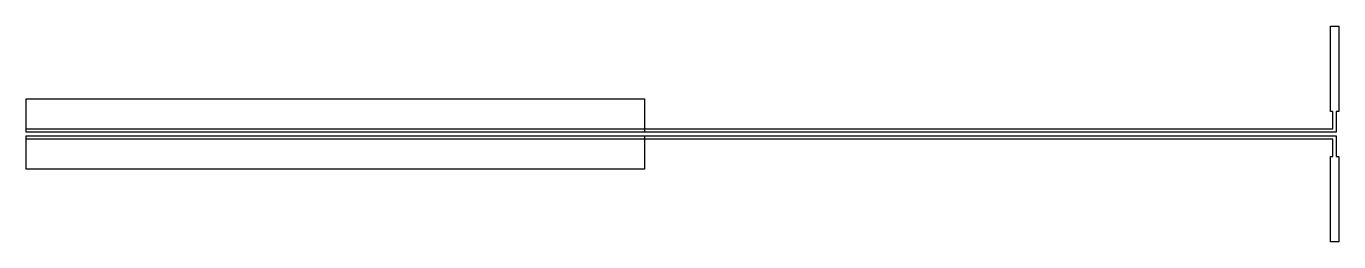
# Model space of a CAD drawing. Extents: x -1267 to -482, y 7936 to 8064.
import ezdxf

# ---------------------------------------------------------------- set-up
doc = ezdxf.new("R2010")
doc.units = 0
doc.layers.add('L6D0', color=1, linetype='CONTINUOUS')

msp = doc.modelspace()

# ---------------------------------------------------------------- linework, layer by layer
at = {"layer": 'L6D0'}
for points in [[(-1267, 8001), (-1267, 8003), (-485, 8003), (-485, 8013.5), (-486.5, 8013.5), (-486.5, 8064.5), (-481.5, 8064.5), (-481.5, 8013.5), (-483, 8013.5), (-483, 8001)], [(-1267, 8001), (-1267, 8021), (-897, 8021), (-897, 8001)], [(-486.5, 7935.5), (-486.5, 7986.5), (-485, 7986.5), (-485, 7997), (-1267, 7997), (-1267, 7999), (-483, 7999), (-483, 7986.5), (-481.5, 7986.5), (-481.5, 7935.5)], [(-1267, 7979), (-1267, 7999), (-897, 7999), (-897, 7979)]]:
    msp.add_lwpolyline(points, close=True, dxfattribs=at)

doc.saveas('drawing.dxf')
